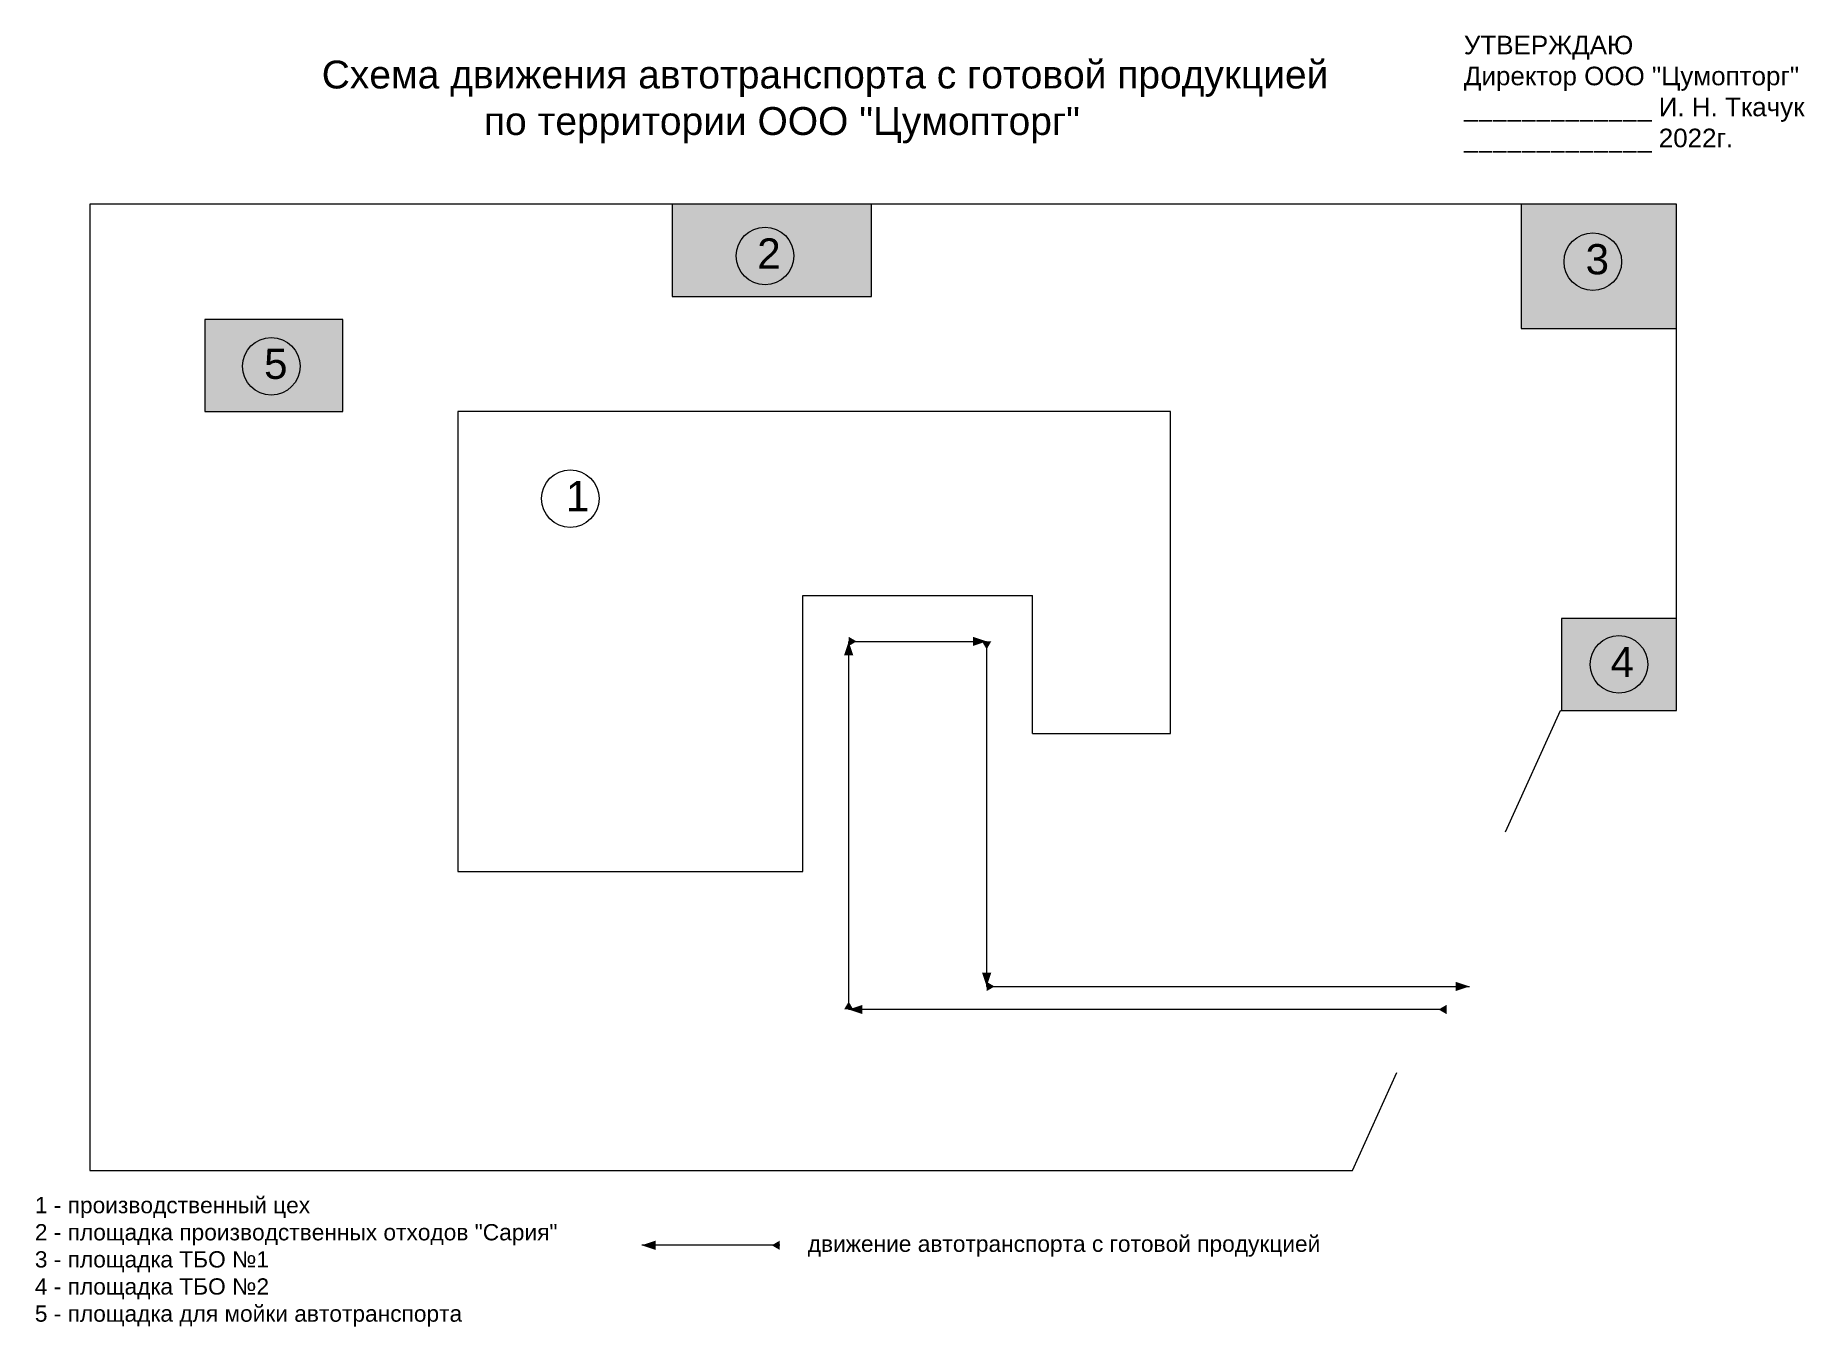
# Model space of a CAD drawing. Extents: x 28 to 413, y 5 to 285.
import ezdxf

# ---------------------------------------------------------------- set-up
doc = ezdxf.new("R2010")
doc.units = 0
doc.header["$MEASUREMENT"] = 0

msp = doc.modelspace()

# ---------------------------------------------------------------- hatches: boundary and pattern name
for points in [[(166.61, 228.75), (210, 228.75), (210, 248.75), (166.61, 248.75)], [(351.21, 221.78), (385, 221.78), (385, 248.75), (351.21, 248.75)], [(65, 203.75), (95, 203.75), (95, 223.75), (65, 223.75)], [(360, 138.75), (385, 138.75), (385, 158.75), (360, 158.75)]]:
    msp.add_hatch(color=9).paths.add_polyline_path(points, flags=0)

# ---------------------------------------------------------------- linework, layer by layer
at = {"color": 7, "linetype": 'Continuous', "lineweight": 0, "ltscale": 25.4}
for p, q in [((195, 103.75), (195, 163.75)), ((195, 163.75), (245, 163.75)), ((245, 133.75), (245, 163.75)), ((347.82, 112.34), (359.76, 138.75)), ((359.76, 138.75), (385, 138.75)), ((245, 133.75), (275, 133.75)), ((314.52, 38.75), (324.17, 60.08))]:
    msp.add_line(p, q, dxfattribs=at)
at = {"color": 3, "linetype": 'Continuous', "lineweight": 0, "ltscale": 25.4}
for p, q in [((205, 73.75), (205, 153.75)), ((205, 153.75), (235, 153.75)), ((235, 153.75), (235, 78.75)), ((235, 78.75), (340, 78.75)), ((335, 73.75), (205, 73.75)), ((190, 22.5), (160, 22.5))]:
    msp.add_line(p, q, dxfattribs=at)
at = {"color": 7, "linetype": 'Continuous', "lineweight": 0, "ltscale": 25.4, "flags": 128}
for points in [[(385, 138.75), (385, 248.75), (40, 248.75), (40, 38.75), (314.52, 38.75)], [(275, 133.75), (275, 203.75), (120, 203.75), (120, 103.75), (195, 103.75)]]:
    msp.add_lwpolyline(points, dxfattribs=at)
for points in [[(166.61, 228.75), (210, 228.75), (210, 248.75), (166.61, 248.75)], [(351.21, 221.78), (385, 221.78), (385, 248.75), (351.21, 248.75)], [(65, 203.75), (95, 203.75), (95, 223.75), (65, 223.75)], [(360, 138.75), (385, 138.75), (385, 158.75), (360, 158.75)]]:
    msp.add_lwpolyline(points, close=True, dxfattribs=at)
at = {"color": 7, "linetype": 'Continuous', "lineweight": 0, "ltscale": 25.4}
for centre in [(186.81, 237.53), (366.81, 236.28), (79.45, 213.55), (144.45, 184.8), (372.5, 148.75)]:
    msp.add_circle(centre, 6.26, dxfattribs=at)
at = {"color": 3}
for points in [[(206.72, 153.75), (205, 154.75), (205, 152.75)], [(232, 152.75), (235, 153.75), (232, 154.75)], [(206, 150.75), (205, 153.75), (204, 150.75)], [(235, 152.03), (236, 153.75), (234, 153.75)], [(234, 81.75), (235, 78.75), (236, 81.75)], [(236.72, 78.75), (235, 79.75), (235, 77.75)], [(337, 77.75), (340, 78.75), (337, 79.75)], [(205, 75.47), (204, 73.75), (206, 73.75)], [(208, 74.75), (205, 73.75), (208, 72.75)], [(333.28, 73.75), (335, 72.75), (335, 74.75)], [(163, 23.5), (160, 22.5), (163, 21.5)], [(188.28, 22.5), (190, 21.5), (190, 23.5)]]:
    msp.add_solid(points, dxfattribs=at)

# ---------------------------------------------------------------- texts
at = {"attachment_point": 1}
for s, insert, char_height, width in [('\\fArial|b0|i0|;\\C7;УТВЕРЖДАЮ\\PДиректор ООО "Цумопторг"\\P_____________ И. Н. Ткачук\\P_____________ 2022г.', (338.78, 285.4), 4.0404, 80), ('\\fArial|b0|i0|;\\C7;Схема движения автотранспорта с готовой продукцией\\P               по территории ООО "Цумопторг"', (90.42, 279.99), 6.0606, 275), ('\\fArial|b0|i0|;\\C7;2', (185.12, 241.35), 6.5657, 15), ('\\fArial|b0|i0|;\\C7;3', (365.24, 240.1), 6.5657, 15), ('\\fArial|b0|i0|;\\C7;5', (77.88, 217.37), 6.5657, 15), ('\\fArial|b0|i0|;\\C7;1', (143.5, 188.62), 6.5657, 15), ('\\fArial|b0|i0|;\\C7;4', (370.67, 152.57), 6.5657, 15), ('\\fArial|b0|i0|;\\C7;1 - производственный цех\\P2 - площадка производственных отходов "Сария"\\P3 - площадка ТБО №1\\P4 - площадка ТБО №2\\P5 - площадка для мойки автотранспорта', (28.04, 33), 3.5354, 130), ('\\fArial|b0|i0|;\\C7;\\Pдвижение автотранспорта с готовой продукцией\\P', (196.1, 30.5), 3.5354, 127.8)]:
    msp.add_mtext(s, dxfattribs=dict(at, insert=insert, char_height=char_height, width=width))

doc.saveas('drawing.dxf')
